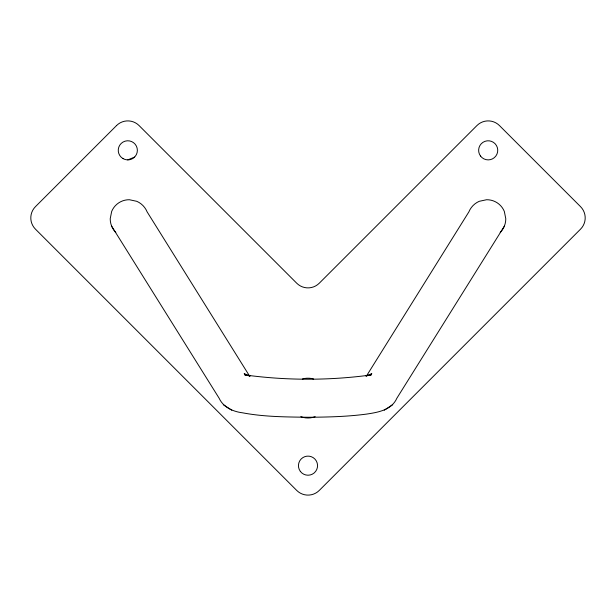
<?xml version="1.0" encoding="UTF-8"?>
<svg xmlns="http://www.w3.org/2000/svg" width="616" height="616" viewBox="0 0 616 616"><rect width="100%" height="100%" fill="white"/><g stroke="black" fill="none" stroke-linecap="round" stroke-linejoin="round"><path stroke-width="0.92" d="M366.351 376.191L468.868 211.896A19.627 19.627 0 0 1 479.225 201.316L486.602 199.73A18.888 18.888 0 0 1 504.342 211.457L505.79 218.795A19.627 19.627 0 0 1 500.192 232.501M504.335 226.195L396.85 398.252C391.599 410.125 377.955 412.366 366.551 414.091C347.155 416.678 327.55 417.132 308 417.263C286.171 416.955 264.125 416.901 242.604 412.82C233.179 411.657 223.292 407.376 219.15 398.252L111.665 226.195M369.423 375.283L371.825 373.704L365.842 376.006L371.225 374.921C329.421 380.642 286.579 380.642 244.775 374.921L250.135 376.06L244.175 373.704L246.577 375.283M384.222 410.21L392.7 404.666M127.812 159.891L134.565 157.095M223.3 404.666L231.778 410.21M249.649 376.191L147.132 211.896A19.627 19.627 0 0 0 136.775 201.316L129.399 199.73A18.888 18.888 0 0 0 111.658 211.457L110.21 218.795A19.627 19.627 0 0 0 115.808 232.501M315.169 416.67A19.905 19.905 0 0 1 300.831 416.67M302.364 379.002A19.905 19.905 0 0 1 313.636 379.002M116.547 125.556L35.466 206.645A15.924 15.924 0 0 0 35.466 229.167L296.735 490.444A15.924 15.924 0 0 0 319.265 490.444L580.534 229.167A15.924 15.924 0 0 0 580.534 206.645L499.453 125.556A15.924 15.924 0 0 0 476.93 125.556L319.265 283.221A15.924 15.924 0 0 1 296.735 283.221L139.07 125.556A15.924 15.924 0 0 0 116.547 125.556M123.031 158.612A9.556 9.556 0 0 0 137.368 150.335A9.556 9.556 0 0 0 123.031 142.057A9.556 9.556 0 0 0 123.031 158.612M300.331 471.363A9.556 9.556 0 0 0 316.77 469.461A9.556 9.556 0 0 0 306.899 456.171A9.556 9.556 0 0 0 300.331 471.363M480.518 156.033A9.556 9.556 0 0 0 496.958 154.131A9.556 9.556 0 0 0 487.094 140.841A9.556 9.556 0 0 0 480.518 156.033"/></g></svg>
